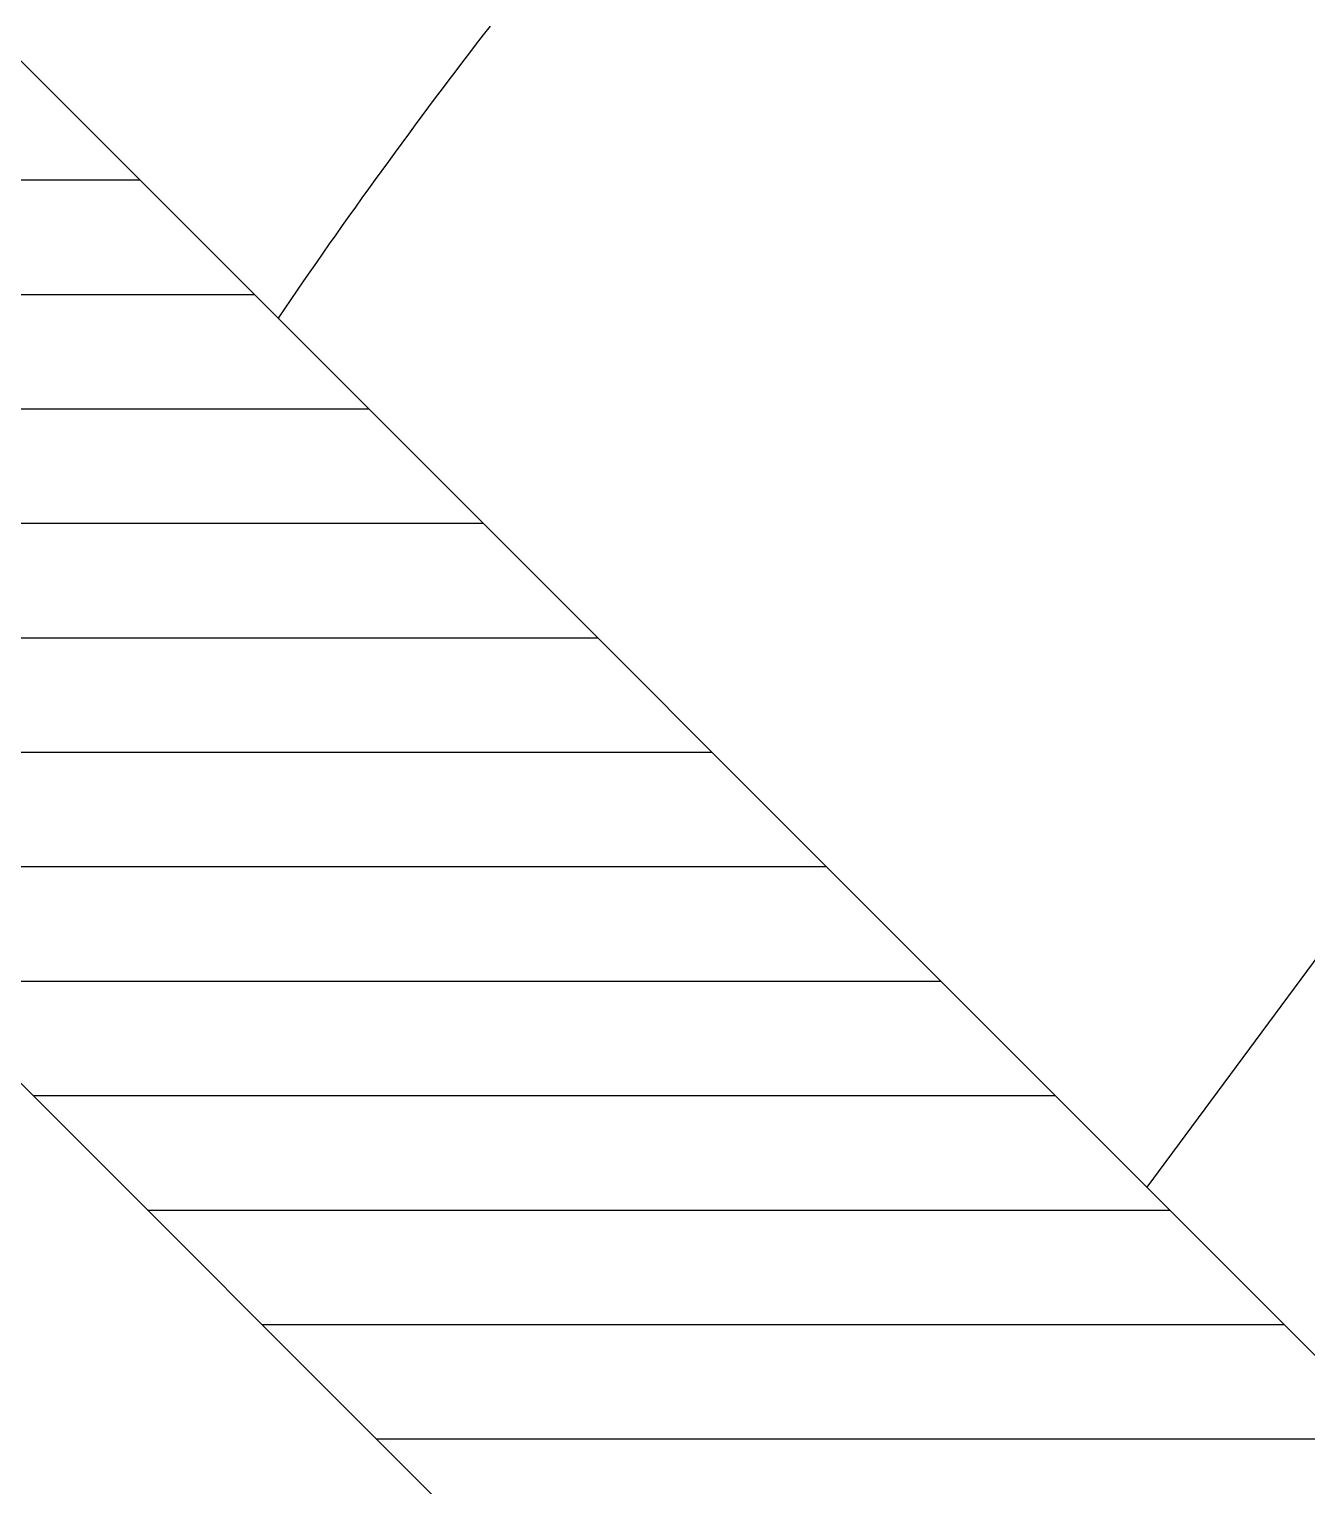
# Model space of a CAD drawing. Header units: millimetres. Extents: x -3 to 2253, y -3 to 1300.
# Drawn here: x 1505.812 to 1507.208, y 903.199 to 904.79 of the extents above; entities that cross this region are included whole.
import ezdxf

# ---------------------------------------------------------------- set-up
doc = ezdxf.new("R2010")
doc.units = ezdxf.units.MM
doc.layers.add('ROOD', color=1, linetype='Continuous')
doc.layers.add('VEILIG', color=7, linetype='Continuous')

# ---------------------------------------------------------------- blocks, each defined once
blk = doc.blocks.new('*X631')
at = {"color": 0}
for p, q in [((98.8168, 103.625), (99.9332, 103.625)), ((98.9418, 103.5), (100.0582, 103.5)), ((99.0668, 103.375), (100.1832, 103.375)), ((99.1918, 103.25), (100.3082, 103.25)), ((99.3168, 103.125), (100.4332, 103.125)), ((99.4418, 103), (100.5582, 103)), ((99.5668, 102.875), (100.6832, 102.875)), ((99.6918, 102.75), (100.8082, 102.75)), ((99.8168, 102.625), (100.9332, 102.625)), ((99.9418, 102.5), (101.0582, 102.5)), ((100.0668, 102.375), (101.1832, 102.375)), ((100.1918, 102.25), (101.3082, 102.25))]:
    blk.add_line(p, q, dxfattribs=at)
blk = doc.blocks.new('PIC-26')
at = {"layer": 'VEILIG'}
for p, q in [((-2.6851, 3.2433), (3.2433, -2.6851)), ((-3.2433, 2.6851), (2.6851, -3.2433)), ((2.6196, -0.6818), (2.0333, -1.4751))]:
    blk.add_line(p, q, dxfattribs=at)
blk.add_circle((0, 0), 5, dxfattribs=at)
for centre, radius, start, end in [((0, 0), 4.2105, 320.3794, 129.6206), ((0, 0), 4.2105, 140.3794, 309.6206), ((6.2731, -4.0479), 6.2711, 142.23117, 145.83394)]:
    blk.add_arc(centre, radius, start, end, dxfattribs=at)
at = {"layer": 'ROOD'}
blk.add_blockref('*X631', (-99, -104), dxfattribs=at)

msp = doc.modelspace()

# ---------------------------------------------------------------- block references
msp.add_blockref('PIC-26', (1505, 905))

doc.saveas('drawing.dxf')
